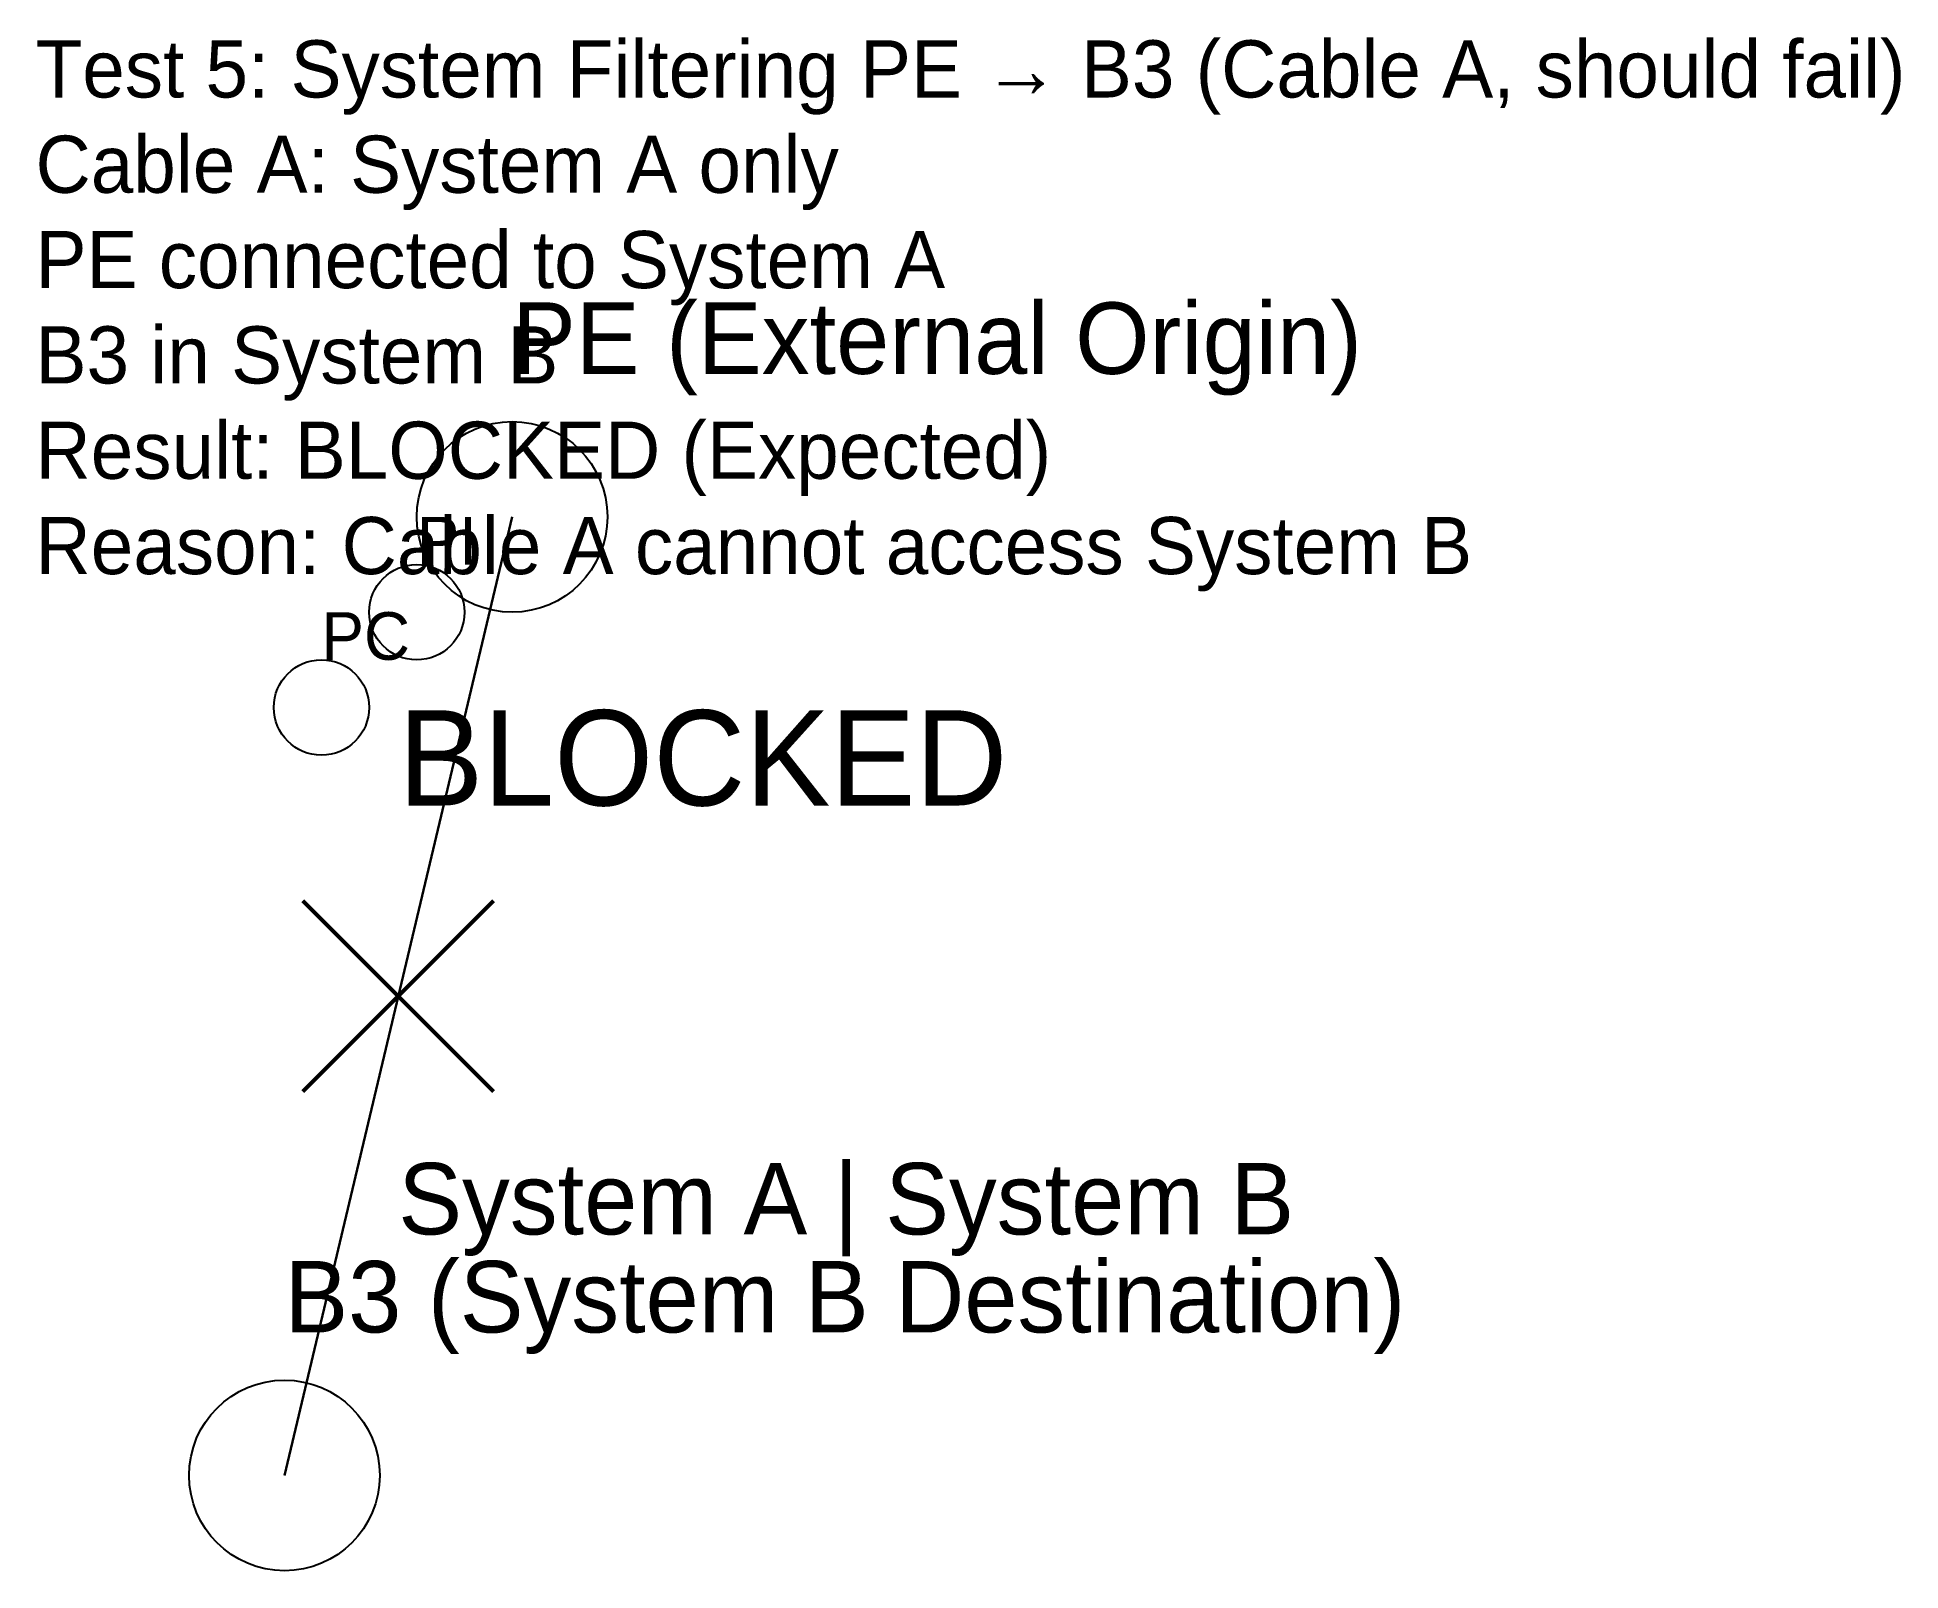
# Model space of a CAD drawing. Header units: metres. Extents: x 170.9 to 210, y 0.4 to 32.6.
import ezdxf

# ---------------------------------------------------------------- set-up
doc = ezdxf.new("R2010")
doc.units = ezdxf.units.M
for name, color, linetype in [('BLOCKED_PATH', 1, 'Continuous'), ('DESTINATION', 1, 'Continuous'), ('EXTERNAL_POINTS', 6, 'Continuous'), ('LABELS', 7, 'Continuous'), ('ORIGIN', 3, 'Continuous'), ('SYSTEM_BOUNDARY', 2, 'Continuous')]:
    doc.layers.add(name, color=color, linetype=linetype)

msp = doc.modelspace()

# ---------------------------------------------------------------- linework, layer by layer
at = {"layer": 'BLOCKED_PATH', "lineweight": 30}
msp.add_line((180.839, 22.53, 166.634), (176.062, 2.416, 153.96), dxfattribs=at)
at = {"layer": 'BLOCKED_PATH', "lineweight": 50}
for p, q in [((176.4505, 10.473, 160.297), (180.4505, 14.473, 160.297)), ((176.4505, 14.473, 160.297), (180.4505, 10.473, 160.297))]:
    msp.add_line(p, q, dxfattribs=at)
at = {"layer": 'DESTINATION'}
msp.add_circle((176.062, 2.416, 153.96), 2, dxfattribs=at)
at = {"layer": 'EXTERNAL_POINTS'}
for centre in [(178.839, 20.53, 164.634), (176.839, 18.53, 162.634)]:
    msp.add_circle(centre, 1, dxfattribs=at)
at = {"layer": 'ORIGIN'}
msp.add_circle((180.839, 22.53, 166.634), 2, dxfattribs=at)

# ---------------------------------------------------------------- texts
at = {"layer": 'LABELS'}
for s, height, p in [('PE (External Origin)', 1.5, (180.839, 25.53, 166.634)), ('PI', 1, (178.839, 21.53, 164.634)), ('PC', 1, (176.839, 19.53, 162.634)), ('BLOCKED', 2, (178.4505, 16.473, 160.297)), ('B3 (System B Destination)', 1.5, (176.062, 5.416, 153.96))]:
    msp.add_text(s, height=height, dxfattribs=at).set_placement(p)
at = {"layer": 'LABELS', "insert": (170.839, 32.53, 171.634), "char_height": 1.2, "attachment_point": 1}
msp.add_mtext('Test 5: System Filtering PE → B3 (Cable A, should fail)\\PCable A: System A only\\PPE connected to System A\\PB3 in System B\\PResult: BLOCKED (Expected)\\PReason: Cable A cannot access System B', dxfattribs=at)
at = {"layer": 'SYSTEM_BOUNDARY'}
msp.add_text('System A | System B', height=1.5, dxfattribs=at).set_placement((178.4505, 7.473, 160.297))

doc.saveas('drawing.dxf')
